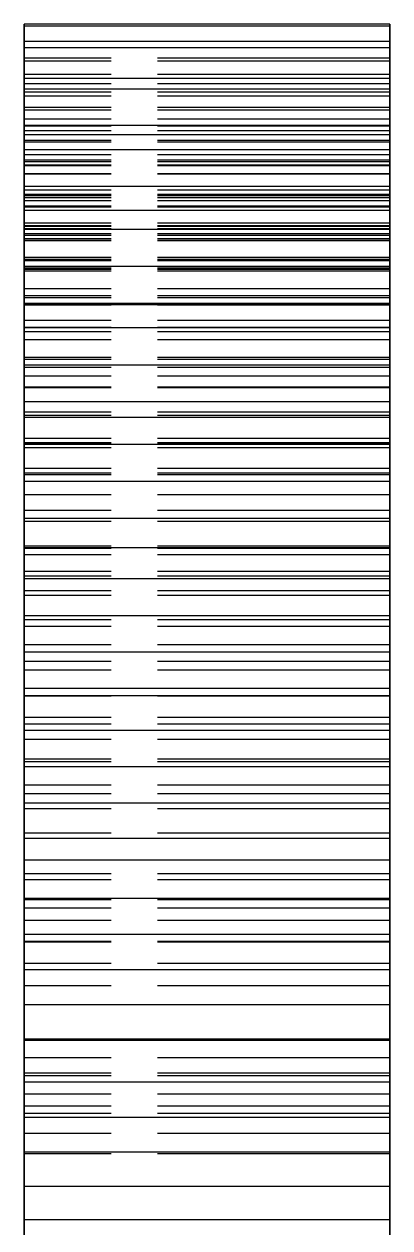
# Model space of a CAD drawing. Header units: millimetres. Extents: x -25 to 154, y -46 to 51.
# Drawn here: x 46 to 48, y 17.42 to 23.99 of the extents above; entities that cross this region are included whole.
import ezdxf

# ---------------------------------------------------------------- set-up
doc = ezdxf.new("R2010")
doc.units = ezdxf.units.MM
doc.linetypes.add('DASHED', pattern=[1.524, 1.27, -0.254])
doc.layers.add('HIDDEN', color=8, linetype='DASHED')
doc.layers.add('VISIBLE', color=7, linetype='CONTINUOUS')

msp = doc.modelspace()

# ---------------------------------------------------------------- linework, layer by layer
at = {"layer": 'HIDDEN'}
for points in [[(45.99936, 23.99183), (45.99936, 23.80629)], [(45.99936, 23.80629), (45.99936, 23.99183)], [(45.99936, 23.99183), (45.99936, 23.98008)], [(47.99936, 23.99183), (45.99936, 23.99183)], [(45.99936, 23.98008), (45.99936, 23.78946)], [(47.99936, 23.98008), (45.99936, 23.98008)], [(47.99936, 23.99183), (47.99936, 23.80629)], [(47.99936, 23.80629), (47.99936, 23.99183)], [(47.99936, 23.99183), (47.99936, 23.98008)], [(47.99936, 23.98008), (47.99936, 23.78946)], [(45.99936, 23.89642), (45.99936, 23.71679)], [(45.99936, 23.78946), (45.99936, 23.89642)], [(45.99936, 23.71679), (45.99936, 23.89642)], [(45.99936, 23.89642), (45.99936, 23.86124)], [(47.99936, 23.89642), (45.99936, 23.89642)], [(47.99936, 23.89642), (47.99936, 23.71679)], [(47.99936, 23.78946), (47.99936, 23.89642)], [(47.99936, 23.71679), (47.99936, 23.89642)], [(47.99936, 23.89642), (47.99936, 23.86124)], [(45.99936, 23.86124), (45.99936, 23.66638)], [(47.99936, 23.86124), (45.99936, 23.86124)], [(45.99936, 23.80629), (45.99936, 23.62039)], [(45.99936, 23.62039), (45.99936, 23.80629)], [(47.99936, 23.80629), (45.99936, 23.80629)], [(47.99936, 23.80629), (45.99936, 23.80629)], [(47.99936, 23.86124), (47.99936, 23.66638)], [(47.99936, 23.80629), (47.99936, 23.62039)], [(47.99936, 23.62039), (47.99936, 23.80629)], [(45.99936, 23.59881), (45.99936, 23.78946)], [(45.99936, 23.78946), (45.99936, 23.59881)], [(47.99936, 23.78946), (45.99936, 23.78946)], [(47.99936, 23.78946), (45.99936, 23.78946)], [(47.99936, 23.59881), (47.99936, 23.78946)], [(47.99936, 23.78946), (47.99936, 23.59881)], [(45.99936, 23.71679), (45.99936, 23.53649)], [(45.99936, 23.53649), (45.99936, 23.71679)], [(47.99936, 23.71679), (45.99936, 23.71679)], [(47.99936, 23.71679), (45.99936, 23.71679)], [(45.99936, 23.69428), (45.99936, 23.52137)], [(45.99936, 23.66638), (45.99936, 23.69428)], [(45.99936, 23.52137), (45.99936, 23.69428)], [(45.99936, 23.69428), (45.99936, 23.63582)], [(47.99936, 23.69428), (45.99936, 23.69428)], [(47.99936, 23.71679), (47.99936, 23.53649)], [(47.99936, 23.53649), (47.99936, 23.71679)], [(47.99936, 23.69428), (47.99936, 23.52137)], [(47.99936, 23.66638), (47.99936, 23.69428)], [(47.99936, 23.52137), (47.99936, 23.69428)], [(47.99936, 23.69428), (47.99936, 23.63582)], [(45.99936, 23.47182), (45.99936, 23.66638)], [(45.99936, 23.66638), (45.99936, 23.47182)], [(47.99936, 23.66638), (45.99936, 23.66638)], [(47.99936, 23.66638), (45.99936, 23.66638)], [(45.99936, 23.63582), (45.99936, 23.4376)], [(47.99936, 23.63582), (45.99936, 23.63582)], [(45.99936, 23.62039), (45.99936, 23.43419)], [(45.99936, 23.43419), (45.99936, 23.62039)], [(47.99936, 23.62039), (45.99936, 23.62039)], [(47.99936, 23.62039), (45.99936, 23.62039)], [(47.99936, 23.47182), (47.99936, 23.66638)], [(47.99936, 23.66638), (47.99936, 23.47182)], [(47.99936, 23.63582), (47.99936, 23.4376)], [(47.99936, 23.62039), (47.99936, 23.43419)], [(47.99936, 23.43419), (47.99936, 23.62039)], [(45.99936, 23.40818), (45.99936, 23.59881)], [(45.99936, 23.59881), (45.99936, 23.40818)], [(47.99936, 23.59881), (45.99936, 23.59881)], [(47.99936, 23.59881), (45.99936, 23.59881)], [(47.99936, 23.40818), (47.99936, 23.59881)], [(47.99936, 23.59881), (47.99936, 23.40818)], [(45.99936, 23.53649), (45.99936, 23.35553)], [(45.99936, 23.35553), (45.99936, 23.53649)], [(47.99936, 23.53649), (45.99936, 23.53649)], [(47.99936, 23.53649), (45.99936, 23.53649)], [(45.99936, 23.52137), (45.99936, 23.34746)], [(45.99936, 23.34746), (45.99936, 23.52137)], [(47.99936, 23.52137), (45.99936, 23.52137)], [(47.99936, 23.52137), (45.99936, 23.52137)], [(45.99936, 23.27762), (45.99936, 23.47182)], [(45.99936, 23.47182), (45.99936, 23.27762)], [(47.99936, 23.47182), (45.99936, 23.47182)], [(47.99936, 23.47182), (45.99936, 23.47182)], [(47.99936, 23.53649), (47.99936, 23.35553)], [(47.99936, 23.35553), (47.99936, 23.53649)], [(47.99936, 23.52137), (47.99936, 23.34746)], [(47.99936, 23.34746), (47.99936, 23.52137)], [(47.99936, 23.27762), (47.99936, 23.47182)], [(47.99936, 23.47182), (47.99936, 23.27762)], [(45.99936, 23.4376), (45.99936, 23.24001)], [(47.99936, 23.4376), (45.99936, 23.4376)], [(45.99936, 23.43419), (45.99936, 23.2477)], [(45.99936, 23.2477), (45.99936, 23.43419)], [(47.99936, 23.43419), (45.99936, 23.43419)], [(47.99936, 23.43419), (45.99936, 23.43419)], [(45.99936, 23.21763), (45.99936, 23.40818)], [(45.99936, 23.40818), (45.99936, 23.21763)], [(47.99936, 23.40818), (45.99936, 23.40818)], [(47.99936, 23.40818), (45.99936, 23.40818)], [(47.99936, 23.4376), (47.99936, 23.24001)], [(47.99936, 23.43419), (47.99936, 23.2477)], [(47.99936, 23.2477), (47.99936, 23.43419)], [(47.99936, 23.21763), (47.99936, 23.40818)], [(47.99936, 23.40818), (47.99936, 23.21763)], [(45.99936, 23.38632), (45.99936, 23.22089)], [(45.99936, 23.24001), (45.99936, 23.38632)], [(45.99936, 23.22089), (45.99936, 23.38632)], [(45.99936, 23.38632), (45.99936, 23.30484)], [(47.99936, 23.38632), (45.99936, 23.38632)], [(45.99936, 23.35553), (45.99936, 23.17395)], [(45.99936, 23.17395), (45.99936, 23.35553)], [(47.99936, 23.35553), (45.99936, 23.35553)], [(47.99936, 23.35553), (45.99936, 23.35553)], [(45.99936, 23.34746), (45.99936, 23.17256)], [(45.99936, 23.17256), (45.99936, 23.34746)], [(47.99936, 23.34746), (45.99936, 23.34746)], [(47.99936, 23.34746), (45.99936, 23.34746)], [(47.99936, 23.38632), (47.99936, 23.22089)], [(47.99936, 23.24001), (47.99936, 23.38632)], [(47.99936, 23.22089), (47.99936, 23.38632)], [(47.99936, 23.38632), (47.99936, 23.30484)], [(47.99936, 23.35553), (47.99936, 23.17395)], [(47.99936, 23.17395), (47.99936, 23.35553)], [(47.99936, 23.34746), (47.99936, 23.17256)], [(47.99936, 23.17256), (47.99936, 23.34746)], [(45.99936, 23.30484), (45.99936, 23.10415)], [(47.99936, 23.30484), (45.99936, 23.30484)], [(45.99936, 23.08385), (45.99936, 23.27762)], [(45.99936, 23.27762), (45.99936, 23.08385)], [(47.99936, 23.27762), (45.99936, 23.27762)], [(47.99936, 23.27762), (45.99936, 23.27762)], [(47.99936, 23.30484), (47.99936, 23.10415)], [(47.99936, 23.08385), (47.99936, 23.27762)], [(47.99936, 23.27762), (47.99936, 23.08385)], [(45.99936, 23.2477), (45.99936, 23.06097)], [(45.99936, 23.06097), (45.99936, 23.2477)], [(47.99936, 23.2477), (45.99936, 23.2477)], [(47.99936, 23.2477), (45.99936, 23.2477)], [(45.99936, 23.04311), (45.99936, 23.24001)], [(45.99936, 23.24001), (45.99936, 23.04311)], [(47.99936, 23.24001), (45.99936, 23.24001)], [(47.99936, 23.24001), (45.99936, 23.24001)], [(45.99936, 23.22089), (45.99936, 23.05415)], [(45.99936, 23.05415), (45.99936, 23.22089)], [(47.99936, 23.22089), (45.99936, 23.22089)], [(47.99936, 23.22089), (45.99936, 23.22089)], [(45.99936, 23.0272), (45.99936, 23.21763)], [(45.99936, 23.21763), (45.99936, 23.0272)], [(47.99936, 23.21763), (45.99936, 23.21763)], [(47.99936, 23.21763), (45.99936, 23.21763)], [(47.99936, 23.2477), (47.99936, 23.06097)], [(47.99936, 23.06097), (47.99936, 23.2477)], [(47.99936, 23.04311), (47.99936, 23.24001)], [(47.99936, 23.24001), (47.99936, 23.04311)], [(47.99936, 23.22089), (47.99936, 23.05415)], [(47.99936, 23.05415), (47.99936, 23.22089)], [(47.99936, 23.0272), (47.99936, 23.21763)], [(47.99936, 23.21763), (47.99936, 23.0272)], [(45.99936, 23.17395), (45.99936, 22.99175)], [(45.99936, 22.99175), (45.99936, 23.17395)], [(47.99936, 23.17395), (45.99936, 23.17395)], [(47.99936, 23.17395), (45.99936, 23.17395)], [(45.99936, 23.17256), (45.99936, 22.99669)], [(45.99936, 22.99669), (45.99936, 23.17256)], [(47.99936, 23.17256), (45.99936, 23.17256)], [(47.99936, 23.17256), (45.99936, 23.17256)], [(47.99936, 23.17395), (47.99936, 22.99175)], [(47.99936, 22.99175), (47.99936, 23.17395)], [(47.99936, 23.17256), (47.99936, 22.99669)], [(47.99936, 22.99669), (47.99936, 23.17256)], [(45.99936, 23.10415), (45.99936, 22.9044)], [(47.99936, 23.10415), (45.99936, 23.10415)], [(45.99936, 22.89059), (45.99936, 23.08385)], [(45.99936, 23.08385), (45.99936, 22.89059)], [(47.99936, 23.08385), (45.99936, 23.08385)], [(47.99936, 23.08385), (45.99936, 23.08385)], [(47.99936, 23.10415), (47.99936, 22.9044)], [(47.99936, 22.89059), (47.99936, 23.08385)], [(47.99936, 23.08385), (47.99936, 22.89059)], [(45.99936, 23.06097), (45.99936, 22.87404)], [(45.99936, 22.87404), (45.99936, 23.06097)], [(47.99936, 23.06097), (45.99936, 23.06097)], [(47.99936, 23.06097), (45.99936, 23.06097)], [(45.99936, 23.05415), (45.99936, 22.8861)], [(45.99936, 22.8861), (45.99936, 23.05415)], [(47.99936, 23.05415), (45.99936, 23.05415)], [(47.99936, 23.05415), (45.99936, 23.05415)], [(45.99936, 22.84699), (45.99936, 23.04311)], [(45.99936, 23.04311), (45.99936, 22.84699)], [(47.99936, 23.04311), (45.99936, 23.04311)], [(47.99936, 23.04311), (45.99936, 23.04311)], [(45.99936, 22.83698), (45.99936, 23.0272)], [(45.99936, 23.0272), (45.99936, 22.83698)], [(47.99936, 23.0272), (45.99936, 23.0272)], [(47.99936, 23.0272), (45.99936, 23.0272)], [(47.99936, 23.06097), (47.99936, 22.87404)], [(47.99936, 22.87404), (47.99936, 23.06097)], [(47.99936, 23.05415), (47.99936, 22.8861)], [(47.99936, 22.8861), (47.99936, 23.05415)], [(47.99936, 22.84699), (47.99936, 23.04311)], [(47.99936, 23.04311), (47.99936, 22.84699)], [(47.99936, 22.83698), (47.99936, 23.0272)], [(47.99936, 23.0272), (47.99936, 22.83698)], [(45.99936, 22.99669), (45.99936, 22.81983)], [(45.99936, 22.81983), (45.99936, 22.99669)], [(47.99936, 22.99669), (45.99936, 22.99669)], [(47.99936, 22.99669), (45.99936, 22.99669)], [(45.99936, 22.99175), (45.99936, 22.80894)], [(45.99936, 22.80894), (45.99936, 22.99175)], [(47.99936, 22.99175), (45.99936, 22.99175)], [(47.99936, 22.99175), (45.99936, 22.99175)], [(45.99936, 22.97391), (45.99936, 22.81671)], [(45.99936, 22.9044), (45.99936, 22.97391)], [(45.99936, 22.81671), (45.99936, 22.97391)], [(45.99936, 22.97391), (45.99936, 22.86978)], [(47.99936, 22.97391), (45.99936, 22.97391)], [(47.99936, 22.99669), (47.99936, 22.81983)], [(47.99936, 22.81983), (47.99936, 22.99669)], [(47.99936, 22.99175), (47.99936, 22.80894)], [(47.99936, 22.80894), (47.99936, 22.99175)], [(47.99936, 22.97391), (47.99936, 22.81671)], [(47.99936, 22.9044), (47.99936, 22.97391)], [(47.99936, 22.81671), (47.99936, 22.97391)], [(47.99936, 22.97391), (47.99936, 22.86978)], [(45.99936, 22.70567), (45.99936, 22.9044)], [(45.99936, 22.9044), (45.99936, 22.70567)], [(47.99936, 22.9044), (45.99936, 22.9044)], [(47.99936, 22.9044), (45.99936, 22.9044)], [(45.99936, 22.69792), (45.99936, 22.89059)], [(45.99936, 22.89059), (45.99936, 22.69792)], [(47.99936, 22.89059), (45.99936, 22.89059)], [(47.99936, 22.89059), (45.99936, 22.89059)], [(45.99936, 22.8861), (45.99936, 22.71673)], [(45.99936, 22.71673), (45.99936, 22.8861)], [(47.99936, 22.8861), (45.99936, 22.8861)], [(47.99936, 22.8861), (45.99936, 22.8861)], [(47.99936, 22.70567), (47.99936, 22.9044)], [(47.99936, 22.9044), (47.99936, 22.70567)], [(47.99936, 22.69792), (47.99936, 22.89059)], [(47.99936, 22.89059), (47.99936, 22.69792)], [(47.99936, 22.8861), (47.99936, 22.71673)], [(47.99936, 22.71673), (47.99936, 22.8861)], [(47.99936, 22.87404), (45.99936, 22.87404)], [(47.99936, 22.87404), (45.99936, 22.87404)], [(45.99936, 22.86978), (45.99936, 22.66751)], [(47.99936, 22.86978), (45.99936, 22.86978)], [(45.99936, 22.65174), (45.99936, 22.84699)], [(45.99936, 22.84699), (45.99936, 22.65174)], [(47.99936, 22.84699), (45.99936, 22.84699)], [(47.99936, 22.84699), (45.99936, 22.84699)], [(45.99936, 22.80894), (45.99936, 22.83698)], [(45.99936, 22.83698), (45.99936, 22.80894)], [(47.99936, 22.83698), (45.99936, 22.83698)], [(47.99936, 22.83698), (45.99936, 22.83698)], [(45.99936, 22.81983), (45.99936, 22.64197)], [(45.99936, 22.64197), (45.99936, 22.81983)], [(47.99936, 22.81983), (45.99936, 22.81983)], [(47.99936, 22.81983), (45.99936, 22.81983)], [(45.99936, 22.81671), (45.99936, 22.65789)], [(45.99936, 22.65789), (45.99936, 22.81671)], [(47.99936, 22.81671), (45.99936, 22.81671)], [(47.99936, 22.81671), (45.99936, 22.81671)], [(47.99936, 22.86978), (47.99936, 22.66751)], [(47.99936, 22.65174), (47.99936, 22.84699)], [(47.99936, 22.84699), (47.99936, 22.65174)], [(47.99936, 22.80894), (47.99936, 22.83698)], [(47.99936, 22.83698), (47.99936, 22.80894)], [(47.99936, 22.81983), (47.99936, 22.64197)], [(47.99936, 22.64197), (47.99936, 22.81983)], [(47.99936, 22.81671), (47.99936, 22.65789)], [(47.99936, 22.65789), (47.99936, 22.81671)], [(47.99936, 22.80894), (45.99936, 22.80894)], [(47.99936, 22.80894), (45.99936, 22.80894)], [(45.99936, 22.71673), (45.99936, 22.546)], [(45.99936, 22.546), (45.99936, 22.71673)], [(47.99936, 22.71673), (45.99936, 22.71673)], [(47.99936, 22.71673), (45.99936, 22.71673)], [(45.99936, 22.50808), (45.99936, 22.70567)], [(45.99936, 22.70567), (45.99936, 22.50808)], [(47.99936, 22.70567), (45.99936, 22.70567)], [(47.99936, 22.70567), (45.99936, 22.70567)], [(45.99936, 22.64197), (45.99936, 22.69792)], [(45.99936, 22.69792), (45.99936, 22.64197)], [(47.99936, 22.69792), (45.99936, 22.69792)], [(47.99936, 22.69792), (45.99936, 22.69792)], [(47.99936, 22.71673), (47.99936, 22.546)], [(47.99936, 22.546), (47.99936, 22.71673)], [(47.99936, 22.50808), (47.99936, 22.70567)], [(47.99936, 22.70567), (47.99936, 22.50808)], [(47.99936, 22.64197), (47.99936, 22.69792)], [(47.99936, 22.69792), (47.99936, 22.64197)], [(45.99936, 22.66751), (45.99936, 22.46649)], [(47.99936, 22.66751), (45.99936, 22.66751)], [(45.99936, 22.65789), (45.99936, 22.49743)], [(45.99936, 22.49743), (45.99936, 22.65789)], [(47.99936, 22.65789), (45.99936, 22.65789)], [(47.99936, 22.65789), (45.99936, 22.65789)], [(45.99936, 22.45749), (45.99936, 22.65174)], [(45.99936, 22.65174), (45.99936, 22.45749)], [(47.99936, 22.65174), (45.99936, 22.65174)], [(47.99936, 22.65174), (45.99936, 22.65174)], [(47.99936, 22.64197), (45.99936, 22.64197)], [(47.99936, 22.64197), (45.99936, 22.64197)], [(47.99936, 22.66751), (47.99936, 22.46649)], [(47.99936, 22.65789), (47.99936, 22.49743)], [(47.99936, 22.49743), (47.99936, 22.65789)], [(47.99936, 22.45749), (47.99936, 22.65174)], [(47.99936, 22.65174), (47.99936, 22.45749)], [(45.99936, 22.546), (45.99936, 22.37387)], [(45.99936, 22.37387), (45.99936, 22.546)], [(47.99936, 22.546), (45.99936, 22.546)], [(47.99936, 22.546), (45.99936, 22.546)], [(45.99936, 22.31172), (45.99936, 22.50808)], [(45.99936, 22.50808), (45.99936, 22.31172)], [(47.99936, 22.50808), (45.99936, 22.50808)], [(47.99936, 22.50808), (45.99936, 22.50808)], [(45.99936, 22.49743), (45.99936, 22.3353)], [(45.99936, 22.3353), (45.99936, 22.49743)], [(47.99936, 22.49743), (45.99936, 22.49743)], [(47.99936, 22.49743), (45.99936, 22.49743)], [(47.99936, 22.546), (47.99936, 22.37387)], [(47.99936, 22.37387), (47.99936, 22.546)], [(47.99936, 22.31172), (47.99936, 22.50808)], [(47.99936, 22.50808), (47.99936, 22.31172)], [(47.99936, 22.49743), (47.99936, 22.3353)], [(47.99936, 22.3353), (47.99936, 22.49743)], [(45.99936, 22.46649), (45.99936, 22.26683)], [(47.99936, 22.46649), (45.99936, 22.46649)], [(45.99936, 22.45889), (45.99936, 22.31062)], [(45.99936, 22.26683), (45.99936, 22.45889)], [(45.99936, 22.31062), (45.99936, 22.45889)], [(45.99936, 22.45889), (45.99936, 22.33257)], [(47.99936, 22.45889), (45.99936, 22.45889)], [(45.99936, 22.37387), (45.99936, 22.45749)], [(45.99936, 22.45749), (45.99936, 22.37387)], [(47.99936, 22.45749), (45.99936, 22.45749)], [(47.99936, 22.45749), (45.99936, 22.45749)], [(47.99936, 22.46649), (47.99936, 22.26683)], [(47.99936, 22.45889), (47.99936, 22.31062)], [(47.99936, 22.26683), (47.99936, 22.45889)], [(47.99936, 22.31062), (47.99936, 22.45889)], [(47.99936, 22.45889), (47.99936, 22.33257)], [(47.99936, 22.37387), (47.99936, 22.45749)], [(47.99936, 22.45749), (47.99936, 22.37387)], [(47.99936, 22.37387), (45.99936, 22.37387)], [(47.99936, 22.37387), (45.99936, 22.37387)], [(45.99936, 22.3353), (45.99936, 22.17147)], [(45.99936, 22.17147), (45.99936, 22.3353)], [(47.99936, 22.3353), (45.99936, 22.3353)], [(47.99936, 22.3353), (45.99936, 22.3353)], [(45.99936, 22.33257), (45.99936, 22.12962)], [(47.99936, 22.33257), (45.99936, 22.33257)], [(45.99936, 22.11675), (45.99936, 22.31172)], [(45.99936, 22.31172), (45.99936, 22.11675)], [(47.99936, 22.31172), (45.99936, 22.31172)], [(47.99936, 22.31172), (45.99936, 22.31172)], [(45.99936, 22.31062), (45.99936, 22.16042)], [(45.99936, 22.16042), (45.99936, 22.31062)], [(47.99936, 22.31062), (45.99936, 22.31062)], [(47.99936, 22.31062), (45.99936, 22.31062)], [(47.99936, 22.3353), (47.99936, 22.17147)], [(47.99936, 22.17147), (47.99936, 22.3353)], [(47.99936, 22.33257), (47.99936, 22.12962)], [(47.99936, 22.11675), (47.99936, 22.31172)], [(47.99936, 22.31172), (47.99936, 22.11675)], [(47.99936, 22.31062), (47.99936, 22.16042)], [(47.99936, 22.16042), (47.99936, 22.31062)], [(45.99936, 22.06864), (45.99936, 22.26683)], [(45.99936, 22.26683), (45.99936, 22.06864)], [(47.99936, 22.26683), (45.99936, 22.26683)], [(47.99936, 22.26683), (45.99936, 22.26683)], [(47.99936, 22.06864), (47.99936, 22.26683)], [(47.99936, 22.26683), (47.99936, 22.06864)], [(45.99936, 22.17147), (45.99936, 22.00585)], [(45.99936, 22.00585), (45.99936, 22.17147)], [(47.99936, 22.17147), (45.99936, 22.17147)], [(47.99936, 22.17147), (45.99936, 22.17147)], [(45.99936, 22.16042), (45.99936, 22.00827)], [(45.99936, 22.00827), (45.99936, 22.16042)], [(47.99936, 22.16042), (45.99936, 22.16042)], [(47.99936, 22.16042), (45.99936, 22.16042)], [(47.99936, 22.17147), (47.99936, 22.00585)], [(47.99936, 22.00585), (47.99936, 22.17147)], [(47.99936, 22.16042), (47.99936, 22.00827)], [(47.99936, 22.00827), (47.99936, 22.16042)], [(45.99936, 22.12962), (45.99936, 21.92824)], [(47.99936, 22.12962), (45.99936, 22.12962)], [(45.99936, 22.00585), (45.99936, 22.11675)], [(45.99936, 22.11675), (45.99936, 22.00585)], [(47.99936, 22.11675), (45.99936, 22.11675)], [(47.99936, 22.11675), (45.99936, 22.11675)], [(47.99936, 22.12962), (47.99936, 21.92824)], [(47.99936, 22.00585), (47.99936, 22.11675)], [(47.99936, 22.11675), (47.99936, 22.00585)], [(45.99936, 21.87206), (45.99936, 22.06864)], [(45.99936, 22.06864), (45.99936, 21.87206)], [(47.99936, 22.06864), (45.99936, 22.06864)], [(47.99936, 22.06864), (45.99936, 22.06864)], [(47.99936, 21.87206), (47.99936, 22.06864)], [(47.99936, 22.06864), (47.99936, 21.87206)], [(45.99936, 22.00827), (45.99936, 21.85413)], [(45.99936, 21.85413), (45.99936, 22.00827)], [(47.99936, 22.00827), (45.99936, 22.00827)], [(47.99936, 22.00827), (45.99936, 22.00827)], [(47.99936, 22.00585), (45.99936, 22.00585)], [(47.99936, 22.00585), (45.99936, 22.00585)], [(47.99936, 22.00827), (47.99936, 21.85413)], [(47.99936, 21.85413), (47.99936, 22.00827)], [(45.99936, 21.92824), (45.99936, 21.72854)], [(47.99936, 21.92824), (45.99936, 21.92824)], [(47.99936, 21.92824), (47.99936, 21.72854)], [(45.99936, 21.67724), (45.99936, 21.87206)], [(45.99936, 21.87206), (45.99936, 21.67724)], [(47.99936, 21.87206), (45.99936, 21.87206)], [(47.99936, 21.87206), (45.99936, 21.87206)], [(45.99936, 21.85413), (45.99936, 21.69792)], [(45.99936, 21.69792), (45.99936, 21.85413)], [(47.99936, 21.85413), (45.99936, 21.85413)], [(47.99936, 21.85413), (45.99936, 21.85413)], [(45.99936, 21.84357), (45.99936, 21.70489)], [(45.99936, 21.72854), (45.99936, 21.84357)], [(45.99936, 21.70489), (45.99936, 21.84357)], [(45.99936, 21.84357), (45.99936, 21.69563)], [(47.99936, 21.84357), (45.99936, 21.84357)], [(47.99936, 21.67724), (47.99936, 21.87206)], [(47.99936, 21.87206), (47.99936, 21.67724)], [(47.99936, 21.85413), (47.99936, 21.69792)], [(47.99936, 21.69792), (47.99936, 21.85413)], [(47.99936, 21.84357), (47.99936, 21.70489)], [(47.99936, 21.72854), (47.99936, 21.84357)], [(47.99936, 21.70489), (47.99936, 21.84357)], [(47.99936, 21.84357), (47.99936, 21.69563)], [(45.99936, 21.53064), (45.99936, 21.72854)], [(45.99936, 21.72854), (45.99936, 21.53064)], [(47.99936, 21.72854), (45.99936, 21.72854)], [(47.99936, 21.72854), (45.99936, 21.72854)], [(45.99936, 21.70489), (45.99936, 21.56398)], [(45.99936, 21.56398), (45.99936, 21.70489)], [(47.99936, 21.70489), (45.99936, 21.70489)], [(47.99936, 21.70489), (45.99936, 21.70489)], [(45.99936, 21.69792), (45.99936, 21.53955)], [(45.99936, 21.53955), (45.99936, 21.69792)], [(47.99936, 21.69792), (45.99936, 21.69792)], [(47.99936, 21.69792), (45.99936, 21.69792)], [(47.99936, 21.53064), (47.99936, 21.72854)], [(47.99936, 21.72854), (47.99936, 21.53064)], [(47.99936, 21.70489), (47.99936, 21.56398)], [(47.99936, 21.56398), (47.99936, 21.70489)], [(47.99936, 21.69792), (47.99936, 21.53955)], [(47.99936, 21.53955), (47.99936, 21.69792)], [(45.99936, 21.69563), (45.99936, 21.4929)], [(47.99936, 21.69563), (45.99936, 21.69563)], [(45.99936, 21.53955), (45.99936, 21.67724)], [(45.99936, 21.67724), (45.99936, 21.53955)], [(47.99936, 21.67724), (45.99936, 21.67724)], [(47.99936, 21.67724), (45.99936, 21.67724)], [(47.99936, 21.69563), (47.99936, 21.4929)], [(47.99936, 21.53955), (47.99936, 21.67724)], [(47.99936, 21.67724), (47.99936, 21.53955)], [(45.99936, 21.56398), (45.99936, 21.42082)], [(45.99936, 21.42082), (45.99936, 21.56398)], [(47.99936, 21.56398), (45.99936, 21.56398)], [(47.99936, 21.56398), (45.99936, 21.56398)], [(47.99936, 21.53955), (45.99936, 21.53955)], [(47.99936, 21.53955), (45.99936, 21.53955)], [(45.99936, 21.33471), (45.99936, 21.53064)], [(45.99936, 21.53064), (45.99936, 21.33471)], [(47.99936, 21.53064), (45.99936, 21.53064)], [(47.99936, 21.53064), (45.99936, 21.53064)], [(47.99936, 21.56398), (47.99936, 21.42082)], [(47.99936, 21.42082), (47.99936, 21.56398)], [(47.99936, 21.33471), (47.99936, 21.53064)], [(47.99936, 21.53064), (47.99936, 21.33471)], [(45.99936, 21.4929), (45.99936, 21.29206)], [(47.99936, 21.4929), (45.99936, 21.4929)], [(47.99936, 21.4929), (47.99936, 21.29206)], [(45.99936, 21.42082), (45.99936, 21.27534)], [(45.99936, 21.27534), (45.99936, 21.42082)], [(47.99936, 21.42082), (45.99936, 21.42082)], [(47.99936, 21.42082), (45.99936, 21.42082)], [(47.99936, 21.42082), (47.99936, 21.27534)], [(47.99936, 21.27534), (47.99936, 21.42082)], [(45.99936, 21.14092), (45.99936, 21.33471)], [(45.99936, 21.33471), (45.99936, 21.14092)], [(47.99936, 21.33471), (45.99936, 21.33471)], [(47.99936, 21.33471), (45.99936, 21.33471)], [(47.99936, 21.14092), (47.99936, 21.33471)], [(47.99936, 21.33471), (47.99936, 21.14092)], [(45.99936, 21.29206), (45.99936, 21.0932)], [(47.99936, 21.29206), (45.99936, 21.29206)], [(45.99936, 21.27534), (45.99936, 21.12746)], [(45.99936, 21.12746), (45.99936, 21.27534)], [(47.99936, 21.27534), (45.99936, 21.27534)], [(47.99936, 21.27534), (45.99936, 21.27534)], [(47.99936, 21.29206), (47.99936, 21.0932)], [(47.99936, 21.27534), (47.99936, 21.12746)], [(47.99936, 21.12746), (47.99936, 21.27534)], [(45.99936, 20.97704), (45.99936, 21.14092)], [(45.99936, 21.14092), (45.99936, 20.97704)], [(47.99936, 21.14092), (45.99936, 21.14092)], [(47.99936, 21.14092), (45.99936, 21.14092)], [(45.99936, 21.13069), (45.99936, 21.00221)], [(45.99936, 21.0932), (45.99936, 21.13069)], [(45.99936, 21.00221), (45.99936, 21.13069)], [(45.99936, 21.13069), (45.99936, 20.96178)], [(47.99936, 21.13069), (45.99936, 21.13069)], [(45.99936, 21.12746), (45.99936, 20.97704)], [(45.99936, 20.97704), (45.99936, 21.12746)], [(47.99936, 21.12746), (45.99936, 21.12746)], [(47.99936, 21.12746), (45.99936, 21.12746)], [(47.99936, 20.97704), (47.99936, 21.14092)], [(47.99936, 21.14092), (47.99936, 20.97704)], [(47.99936, 21.13069), (47.99936, 21.00221)], [(47.99936, 21.0932), (47.99936, 21.13069)], [(47.99936, 21.00221), (47.99936, 21.13069)], [(47.99936, 21.13069), (47.99936, 20.96178)], [(47.99936, 21.12746), (47.99936, 20.97704)], [(47.99936, 20.97704), (47.99936, 21.12746)], [(45.99936, 20.89648), (45.99936, 21.0932)], [(45.99936, 21.0932), (45.99936, 20.89648)], [(47.99936, 21.0932), (45.99936, 21.0932)], [(47.99936, 21.0932), (45.99936, 21.0932)], [(47.99936, 20.89648), (47.99936, 21.0932)], [(47.99936, 21.0932), (47.99936, 20.89648)], [(45.99936, 21.00221), (45.99936, 20.87124)], [(45.99936, 20.87124), (45.99936, 21.00221)], [(47.99936, 21.00221), (45.99936, 21.00221)], [(47.99936, 21.00221), (45.99936, 21.00221)], [(47.99936, 20.97704), (45.99936, 20.97704)], [(47.99936, 20.97704), (45.99936, 20.97704)], [(47.99936, 21.00221), (47.99936, 20.87124)], [(47.99936, 20.87124), (47.99936, 21.00221)], [(45.99936, 20.96178), (45.99936, 20.76019)], [(47.99936, 20.96178), (45.99936, 20.96178)], [(47.99936, 20.96178), (47.99936, 20.76019)], [(45.99936, 20.70207), (45.99936, 20.89648)], [(45.99936, 20.89648), (45.99936, 20.70207)], [(47.99936, 20.89648), (45.99936, 20.89648)], [(47.99936, 20.89648), (45.99936, 20.89648)], [(45.99936, 20.87124), (45.99936, 20.7377)], [(45.99936, 20.7377), (45.99936, 20.87124)], [(47.99936, 20.87124), (45.99936, 20.87124)], [(47.99936, 20.87124), (45.99936, 20.87124)], [(47.99936, 20.70207), (47.99936, 20.89648)], [(47.99936, 20.89648), (47.99936, 20.70207)], [(47.99936, 20.87124), (47.99936, 20.7377)], [(47.99936, 20.7377), (47.99936, 20.87124)], [(45.99936, 20.76019), (45.99936, 20.56078)], [(47.99936, 20.76019), (45.99936, 20.76019)], [(45.99936, 20.7377), (45.99936, 20.60154)], [(45.99936, 20.60154), (45.99936, 20.7377)], [(47.99936, 20.7377), (45.99936, 20.7377)], [(47.99936, 20.7377), (45.99936, 20.7377)], [(47.99936, 20.76019), (47.99936, 20.56078)], [(47.99936, 20.7377), (47.99936, 20.60154)], [(47.99936, 20.60154), (47.99936, 20.7377)], [(45.99936, 20.51017), (45.99936, 20.70207)], [(45.99936, 20.70207), (45.99936, 20.51017)], [(47.99936, 20.70207), (45.99936, 20.70207)], [(47.99936, 20.70207), (45.99936, 20.70207)], [(47.99936, 20.51017), (47.99936, 20.70207)], [(47.99936, 20.70207), (47.99936, 20.51017)], [(45.99936, 20.60154), (45.99936, 20.46264)], [(45.99936, 20.46264), (45.99936, 20.60154)], [(47.99936, 20.60154), (45.99936, 20.60154)], [(47.99936, 20.60154), (45.99936, 20.60154)], [(47.99936, 20.60154), (47.99936, 20.46264)], [(47.99936, 20.46264), (47.99936, 20.60154)], [(45.99936, 20.56078), (45.99936, 20.36366)], [(47.99936, 20.56078), (45.99936, 20.56078)], [(47.99936, 20.56078), (47.99936, 20.36366)], [(45.99936, 20.32085), (45.99936, 20.51017)], [(45.99936, 20.51017), (45.99936, 20.32085)], [(47.99936, 20.51017), (45.99936, 20.51017)], [(47.99936, 20.51017), (45.99936, 20.51017)], [(45.99936, 20.46264), (45.99936, 20.32085)], [(45.99936, 20.32085), (45.99936, 20.46264)], [(47.99936, 20.46264), (45.99936, 20.46264)], [(47.99936, 20.46264), (45.99936, 20.46264)], [(47.99936, 20.32085), (47.99936, 20.51017)], [(47.99936, 20.51017), (47.99936, 20.32085)], [(47.99936, 20.46264), (47.99936, 20.32085)], [(47.99936, 20.32085), (47.99936, 20.46264)], [(45.99936, 20.36366), (45.99936, 20.16899)], [(47.99936, 20.36366), (45.99936, 20.36366)], [(45.99936, 20.32343), (45.99936, 20.20574)], [(45.99936, 20.16899), (45.99936, 20.32343)], [(45.99936, 20.20574), (45.99936, 20.32343)], [(45.99936, 20.32343), (45.99936, 20.13431)], [(47.99936, 20.32343), (45.99936, 20.32343)], [(47.99936, 20.32085), (45.99936, 20.32085)], [(47.99936, 20.32085), (45.99936, 20.32085)], [(47.99936, 20.36366), (47.99936, 20.16899)], [(47.99936, 20.32343), (47.99936, 20.20574)], [(47.99936, 20.16899), (47.99936, 20.32343)], [(47.99936, 20.20574), (47.99936, 20.32343)], [(47.99936, 20.32343), (47.99936, 20.13431)], [(45.99936, 20.20574), (45.99936, 20.08527)], [(45.99936, 20.08527), (45.99936, 20.20574)], [(47.99936, 20.20574), (45.99936, 20.20574)], [(47.99936, 20.20574), (45.99936, 20.20574)], [(47.99936, 20.20574), (47.99936, 20.08527)], [(47.99936, 20.08527), (47.99936, 20.20574)], [(45.99936, 19.97697), (45.99936, 20.16899)], [(45.99936, 20.16899), (45.99936, 19.97697)], [(47.99936, 20.16899), (45.99936, 20.16899)], [(47.99936, 20.16899), (45.99936, 20.16899)], [(45.99936, 20.13431), (45.99936, 19.93476)], [(47.99936, 20.13431), (45.99936, 20.13431)], [(47.99936, 19.97697), (47.99936, 20.16899)], [(47.99936, 20.16899), (47.99936, 19.97697)], [(47.99936, 20.13431), (47.99936, 19.93476)], [(45.99936, 20.08527), (45.99936, 19.96196)], [(45.99936, 19.96196), (45.99936, 20.08527)], [(47.99936, 20.08527), (45.99936, 20.08527)], [(47.99936, 20.08527), (45.99936, 20.08527)], [(47.99936, 20.08527), (47.99936, 19.96196)], [(47.99936, 19.96196), (47.99936, 20.08527)], [(45.99936, 19.78782), (45.99936, 19.97697)], [(45.99936, 19.97697), (45.99936, 19.78782)], [(47.99936, 19.97697), (45.99936, 19.97697)], [(47.99936, 19.97697), (45.99936, 19.97697)], [(45.99936, 19.96196), (45.99936, 19.83572)], [(45.99936, 19.83572), (45.99936, 19.96196)], [(47.99936, 19.96196), (45.99936, 19.96196)], [(47.99936, 19.96196), (45.99936, 19.96196)], [(45.99936, 19.93476), (45.99936, 19.73767)], [(47.99936, 19.93476), (45.99936, 19.93476)], [(47.99936, 19.78782), (47.99936, 19.97697)], [(47.99936, 19.97697), (47.99936, 19.78782)], [(47.99936, 19.96196), (47.99936, 19.83572)], [(47.99936, 19.83572), (47.99936, 19.96196)], [(47.99936, 19.93476), (47.99936, 19.73767)], [(45.99936, 19.83572), (45.99936, 19.70643)], [(45.99936, 19.70643), (45.99936, 19.83572)], [(47.99936, 19.83572), (45.99936, 19.83572)], [(47.99936, 19.83572), (45.99936, 19.83572)], [(47.99936, 19.83572), (47.99936, 19.70643)], [(47.99936, 19.70643), (47.99936, 19.83572)], [(45.99936, 19.5739), (45.99936, 19.78782)], [(45.99936, 19.78782), (45.99936, 19.5739)], [(47.99936, 19.78782), (45.99936, 19.78782)], [(47.99936, 19.78782), (45.99936, 19.78782)], [(45.99936, 19.73767), (45.99936, 19.54316)], [(47.99936, 19.73767), (45.99936, 19.73767)], [(47.99936, 19.5739), (47.99936, 19.78782)], [(47.99936, 19.78782), (47.99936, 19.5739)], [(47.99936, 19.73767), (47.99936, 19.54316)], [(45.99936, 19.70643), (45.99936, 19.5739)], [(45.99936, 19.5739), (45.99936, 19.70643)], [(47.99936, 19.70643), (45.99936, 19.70643)], [(47.99936, 19.70643), (45.99936, 19.70643)], [(47.99936, 19.70643), (47.99936, 19.5739)], [(47.99936, 19.5739), (47.99936, 19.70643)], [(47.99936, 19.5739), (45.99936, 19.5739)], [(47.99936, 19.5739), (45.99936, 19.5739)], [(45.99936, 19.54316), (45.99936, 19.35142)], [(47.99936, 19.54316), (45.99936, 19.54316)], [(47.99936, 19.54316), (47.99936, 19.35142)], [(45.99936, 19.42541), (45.99936, 19.31902)], [(45.99936, 19.35142), (45.99936, 19.42541)], [(45.99936, 19.31902), (45.99936, 19.42541)], [(45.99936, 19.42541), (45.99936, 19.21692)], [(47.99936, 19.42541), (45.99936, 19.42541)], [(47.99936, 19.42541), (47.99936, 19.31902)], [(47.99936, 19.35142), (47.99936, 19.42541)], [(47.99936, 19.31902), (47.99936, 19.42541)], [(47.99936, 19.42541), (47.99936, 19.21692)], [(45.99936, 19.16265), (45.99936, 19.35142)], [(45.99936, 19.35142), (45.99936, 19.16265)], [(47.99936, 19.35142), (45.99936, 19.35142)], [(47.99936, 19.35142), (45.99936, 19.35142)], [(47.99936, 19.16265), (47.99936, 19.35142)], [(47.99936, 19.35142), (47.99936, 19.16265)], [(45.99936, 19.31902), (45.99936, 19.2096)], [(45.99936, 19.2096), (45.99936, 19.31902)], [(47.99936, 19.31902), (45.99936, 19.31902)], [(47.99936, 19.31902), (45.99936, 19.31902)], [(47.99936, 19.31902), (47.99936, 19.2096)], [(47.99936, 19.2096), (47.99936, 19.31902)], [(45.99936, 19.21692), (45.99936, 19.0203)], [(47.99936, 19.21692), (45.99936, 19.21692)], [(45.99936, 19.2096), (45.99936, 19.09707)], [(45.99936, 19.09707), (45.99936, 19.2096)], [(47.99936, 19.2096), (45.99936, 19.2096)], [(47.99936, 19.2096), (45.99936, 19.2096)], [(47.99936, 19.21692), (47.99936, 19.0203)], [(47.99936, 19.2096), (47.99936, 19.09707)], [(47.99936, 19.09707), (47.99936, 19.2096)], [(45.99936, 18.97709), (45.99936, 19.16265)], [(45.99936, 19.16265), (45.99936, 18.97709)], [(47.99936, 19.16265), (45.99936, 19.16265)], [(47.99936, 19.16265), (45.99936, 19.16265)], [(47.99936, 18.97709), (47.99936, 19.16265)], [(47.99936, 19.16265), (47.99936, 18.97709)], [(45.99936, 19.09707), (45.99936, 18.98132)], [(45.99936, 18.98132), (45.99936, 19.09707)], [(47.99936, 19.09707), (45.99936, 19.09707)], [(47.99936, 19.09707), (45.99936, 19.09707)], [(47.99936, 19.09707), (47.99936, 18.98132)], [(47.99936, 18.98132), (47.99936, 19.09707)], [(45.99936, 19.0203), (45.99936, 18.8264)], [(47.99936, 19.0203), (45.99936, 19.0203)], [(47.99936, 19.0203), (47.99936, 18.8264)], [(45.99936, 18.98132), (45.99936, 18.8622)], [(45.99936, 18.8622), (45.99936, 18.98132)], [(47.99936, 18.98132), (45.99936, 18.98132)], [(47.99936, 18.98132), (45.99936, 18.98132)], [(45.99936, 18.73952), (45.99936, 18.97709)], [(45.99936, 18.97709), (45.99936, 18.73952)], [(47.99936, 18.97709), (45.99936, 18.97709)], [(47.99936, 18.97709), (45.99936, 18.97709)], [(47.99936, 18.98132), (47.99936, 18.8622)], [(47.99936, 18.8622), (47.99936, 18.98132)], [(47.99936, 18.73952), (47.99936, 18.97709)], [(47.99936, 18.97709), (47.99936, 18.73952)], [(45.99936, 18.8622), (45.99936, 18.73952)], [(45.99936, 18.73952), (45.99936, 18.8622)], [(47.99936, 18.8622), (45.99936, 18.8622)], [(47.99936, 18.8622), (45.99936, 18.8622)], [(45.99936, 18.8264), (45.99936, 18.63539)], [(47.99936, 18.8264), (45.99936, 18.8264)], [(47.99936, 18.8622), (47.99936, 18.73952)], [(47.99936, 18.73952), (47.99936, 18.8622)], [(47.99936, 18.8264), (47.99936, 18.63539)], [(47.99936, 18.73952), (45.99936, 18.73952)], [(47.99936, 18.73952), (45.99936, 18.73952)], [(45.99936, 18.63539), (45.99936, 18.44743)], [(47.99936, 18.63539), (45.99936, 18.63539)], [(47.99936, 18.63539), (47.99936, 18.44743)], [(45.99936, 18.44743), (45.99936, 18.26274)], [(47.99936, 18.44743), (45.99936, 18.44743)], [(45.99936, 18.44062), (45.99936, 18.34602)], [(45.99936, 18.26274), (45.99936, 18.44062)], [(45.99936, 18.34602), (45.99936, 18.44062)], [(45.99936, 18.44062), (45.99936, 18.2137)], [(47.99936, 18.44062), (45.99936, 18.44062)], [(47.99936, 18.44743), (47.99936, 18.26274)], [(47.99936, 18.44062), (47.99936, 18.34602)], [(47.99936, 18.26274), (47.99936, 18.44062)], [(47.99936, 18.34602), (47.99936, 18.44062)], [(47.99936, 18.44062), (47.99936, 18.2137)], [(45.99936, 18.34602), (45.99936, 18.24814)], [(45.99936, 18.24814), (45.99936, 18.34602)], [(47.99936, 18.34602), (45.99936, 18.34602)], [(47.99936, 18.34602), (45.99936, 18.34602)], [(47.99936, 18.34602), (47.99936, 18.24814)], [(47.99936, 18.24814), (47.99936, 18.34602)], [(45.99936, 18.08161), (45.99936, 18.26274)], [(45.99936, 18.26274), (45.99936, 18.08161)], [(47.99936, 18.26274), (45.99936, 18.26274)], [(47.99936, 18.26274), (45.99936, 18.26274)], [(45.99936, 18.24814), (45.99936, 18.14688)], [(45.99936, 18.14688), (45.99936, 18.24814)], [(47.99936, 18.24814), (45.99936, 18.24814)], [(47.99936, 18.24814), (45.99936, 18.24814)], [(45.99936, 18.2137), (45.99936, 18.02088)], [(47.99936, 18.2137), (45.99936, 18.2137)], [(47.99936, 18.08161), (47.99936, 18.26274)], [(47.99936, 18.26274), (47.99936, 18.08161)], [(47.99936, 18.24814), (47.99936, 18.14688)], [(47.99936, 18.14688), (47.99936, 18.24814)], [(47.99936, 18.2137), (47.99936, 18.02088)], [(45.99936, 18.14688), (45.99936, 18.04214)], [(45.99936, 18.04214), (45.99936, 18.14688)], [(47.99936, 18.14688), (45.99936, 18.14688)], [(47.99936, 18.14688), (45.99936, 18.14688)], [(47.99936, 18.14688), (47.99936, 18.04214)], [(47.99936, 18.04214), (47.99936, 18.14688)], [(45.99936, 17.82145), (45.99936, 18.08161)], [(45.99936, 18.08161), (45.99936, 17.82145)], [(47.99936, 18.08161), (45.99936, 18.08161)], [(47.99936, 18.08161), (45.99936, 18.08161)], [(47.99936, 17.82145), (47.99936, 18.08161)], [(47.99936, 18.08161), (47.99936, 17.82145)], [(45.99936, 18.04214), (45.99936, 17.93373)], [(45.99936, 17.93373), (45.99936, 18.04214)], [(47.99936, 18.04214), (45.99936, 18.04214)], [(47.99936, 18.04214), (45.99936, 18.04214)], [(45.99936, 18.02088), (45.99936, 17.83106)], [(47.99936, 18.02088), (45.99936, 18.02088)], [(47.99936, 18.04214), (47.99936, 17.93373)], [(47.99936, 17.93373), (47.99936, 18.04214)], [(47.99936, 18.02088), (47.99936, 17.83106)], [(45.99936, 17.93373), (45.99936, 17.82145)], [(45.99936, 17.82145), (45.99936, 17.93373)], [(47.99936, 17.93373), (45.99936, 17.93373)], [(47.99936, 17.93373), (45.99936, 17.93373)], [(47.99936, 17.93373), (47.99936, 17.82145)], [(47.99936, 17.82145), (47.99936, 17.93373)], [(45.99936, 17.83106), (45.99936, 17.64438)], [(47.99936, 17.83106), (45.99936, 17.83106)], [(47.99936, 17.82145), (45.99936, 17.82145)], [(47.99936, 17.82145), (45.99936, 17.82145)], [(47.99936, 17.83106), (47.99936, 17.64438)], [(45.99936, 17.64438), (45.99936, 17.46104)], [(47.99936, 17.64438), (45.99936, 17.64438)], [(47.99936, 17.64438), (47.99936, 17.46104)], [(45.99936, 17.46104), (45.99936, 17.28127)], [(47.99936, 17.46104), (45.99936, 17.46104)], [(47.99936, 17.46104), (47.99936, 17.28127)]]:
    msp.add_lwpolyline(points, dxfattribs=at)
at = {"layer": 'VISIBLE'}
for points in [[(45.99936, 23.98008), (45.99936, 23.99183)], [(47.99936, 23.99183), (45.99936, 23.99183)], [(45.99936, 23.89642), (45.99936, 23.98008)], [(47.99936, 23.98008), (45.99936, 23.98008)], [(47.99936, 23.98008), (47.99936, 23.99183)], [(47.99936, 23.89642), (47.99936, 23.98008)], [(45.99936, 23.86124), (45.99936, 23.89642)], [(47.99936, 23.89642), (45.99936, 23.89642)], [(47.99936, 23.86124), (47.99936, 23.89642)], [(45.99936, 23.69428), (45.99936, 23.86124)], [(47.99936, 23.86124), (45.99936, 23.86124)], [(47.99936, 23.69428), (47.99936, 23.86124)], [(45.99936, 23.63582), (45.99936, 23.69428)], [(47.99936, 23.69428), (45.99936, 23.69428)], [(47.99936, 23.63582), (47.99936, 23.69428)], [(45.99936, 23.4376), (45.99936, 23.63582)], [(47.99936, 23.63582), (45.99936, 23.63582)], [(47.99936, 23.4376), (47.99936, 23.63582)], [(45.99936, 23.38632), (45.99936, 23.4376)], [(47.99936, 23.4376), (45.99936, 23.4376)], [(47.99936, 23.38632), (47.99936, 23.4376)], [(45.99936, 23.30484), (45.99936, 23.38632)], [(47.99936, 23.38632), (45.99936, 23.38632)], [(47.99936, 23.30484), (47.99936, 23.38632)], [(45.99936, 23.10415), (45.99936, 23.30484)], [(47.99936, 23.30484), (45.99936, 23.30484)], [(47.99936, 23.10415), (47.99936, 23.30484)], [(45.99936, 22.97391), (45.99936, 23.10415)], [(47.99936, 23.10415), (45.99936, 23.10415)], [(47.99936, 22.97391), (47.99936, 23.10415)], [(45.99936, 22.86978), (45.99936, 22.97391)], [(47.99936, 22.97391), (45.99936, 22.97391)], [(47.99936, 22.86978), (47.99936, 22.97391)], [(45.99936, 22.66751), (45.99936, 22.86978)], [(47.99936, 22.86978), (45.99936, 22.86978)], [(47.99936, 22.66751), (47.99936, 22.86978)], [(45.99936, 22.46649), (45.99936, 22.66751)], [(47.99936, 22.66751), (45.99936, 22.66751)], [(47.99936, 22.46649), (47.99936, 22.66751)], [(45.99936, 22.45889), (45.99936, 22.46649)], [(47.99936, 22.46649), (45.99936, 22.46649)], [(45.99936, 22.33257), (45.99936, 22.45889)], [(47.99936, 22.45889), (45.99936, 22.45889)], [(47.99936, 22.45889), (47.99936, 22.46649)], [(47.99936, 22.33257), (47.99936, 22.45889)], [(45.99936, 22.12962), (45.99936, 22.33257)], [(47.99936, 22.33257), (45.99936, 22.33257)], [(47.99936, 22.12962), (47.99936, 22.33257)], [(45.99936, 21.92824), (45.99936, 22.12962)], [(47.99936, 22.12962), (45.99936, 22.12962)], [(47.99936, 21.92824), (47.99936, 22.12962)], [(45.99936, 21.84357), (45.99936, 21.92824)], [(47.99936, 21.92824), (45.99936, 21.92824)], [(47.99936, 21.84357), (47.99936, 21.92824)], [(45.99936, 21.69563), (45.99936, 21.84357)], [(47.99936, 21.84357), (45.99936, 21.84357)], [(47.99936, 21.69563), (47.99936, 21.84357)], [(45.99936, 21.4929), (45.99936, 21.69563)], [(47.99936, 21.69563), (45.99936, 21.69563)], [(47.99936, 21.4929), (47.99936, 21.69563)], [(45.99936, 21.29206), (45.99936, 21.4929)], [(47.99936, 21.4929), (45.99936, 21.4929)], [(47.99936, 21.29206), (47.99936, 21.4929)], [(45.99936, 21.13069), (45.99936, 21.29206)], [(47.99936, 21.29206), (45.99936, 21.29206)], [(47.99936, 21.13069), (47.99936, 21.29206)], [(45.99936, 20.96178), (45.99936, 21.13069)], [(47.99936, 21.13069), (45.99936, 21.13069)], [(47.99936, 20.96178), (47.99936, 21.13069)], [(45.99936, 20.76019), (45.99936, 20.96178)], [(47.99936, 20.96178), (45.99936, 20.96178)], [(47.99936, 20.76019), (47.99936, 20.96178)], [(45.99936, 20.56078), (45.99936, 20.76019)], [(47.99936, 20.76019), (45.99936, 20.76019)], [(47.99936, 20.56078), (47.99936, 20.76019)], [(45.99936, 20.36366), (45.99936, 20.56078)], [(47.99936, 20.56078), (45.99936, 20.56078)], [(47.99936, 20.36366), (47.99936, 20.56078)], [(45.99936, 20.32343), (45.99936, 20.36366)], [(47.99936, 20.36366), (45.99936, 20.36366)], [(45.99936, 20.13431), (45.99936, 20.32343)], [(47.99936, 20.32343), (45.99936, 20.32343)], [(47.99936, 20.32343), (47.99936, 20.36366)], [(47.99936, 20.13431), (47.99936, 20.32343)], [(45.99936, 19.93476), (45.99936, 20.13431)], [(47.99936, 20.13431), (45.99936, 20.13431)], [(47.99936, 19.93476), (47.99936, 20.13431)], [(45.99936, 19.73767), (45.99936, 19.93476)], [(47.99936, 19.93476), (45.99936, 19.93476)], [(47.99936, 19.73767), (47.99936, 19.93476)], [(45.99936, 19.54316), (45.99936, 19.73767)], [(47.99936, 19.73767), (45.99936, 19.73767)], [(47.99936, 19.54316), (47.99936, 19.73767)], [(45.99936, 19.42541), (45.99936, 19.54316)], [(47.99936, 19.54316), (45.99936, 19.54316)], [(47.99936, 19.42541), (47.99936, 19.54316)], [(45.99936, 19.21692), (45.99936, 19.42541)], [(47.99936, 19.42541), (45.99936, 19.42541)], [(47.99936, 19.21692), (47.99936, 19.42541)], [(45.99936, 19.0203), (45.99936, 19.21692)], [(47.99936, 19.21692), (45.99936, 19.21692)], [(47.99936, 19.0203), (47.99936, 19.21692)], [(45.99936, 18.8264), (45.99936, 19.0203)], [(47.99936, 19.0203), (45.99936, 19.0203)], [(47.99936, 18.8264), (47.99936, 19.0203)], [(45.99936, 18.63539), (45.99936, 18.8264)], [(47.99936, 18.8264), (45.99936, 18.8264)], [(47.99936, 18.63539), (47.99936, 18.8264)], [(45.99936, 18.44743), (45.99936, 18.63539)], [(47.99936, 18.63539), (45.99936, 18.63539)], [(47.99936, 18.44743), (47.99936, 18.63539)], [(45.99936, 18.44062), (45.99936, 18.44743)], [(47.99936, 18.44743), (45.99936, 18.44743)], [(45.99936, 18.2137), (45.99936, 18.44062)], [(47.99936, 18.44062), (45.99936, 18.44062)], [(47.99936, 18.44062), (47.99936, 18.44743)], [(47.99936, 18.2137), (47.99936, 18.44062)], [(45.99936, 18.02088), (45.99936, 18.2137)], [(47.99936, 18.2137), (45.99936, 18.2137)], [(47.99936, 18.02088), (47.99936, 18.2137)], [(45.99936, 17.83106), (45.99936, 18.02088)], [(47.99936, 18.02088), (45.99936, 18.02088)], [(47.99936, 17.83106), (47.99936, 18.02088)], [(45.99936, 17.64438), (45.99936, 17.83106)], [(47.99936, 17.83106), (45.99936, 17.83106)], [(47.99936, 17.64438), (47.99936, 17.83106)], [(45.99936, 17.46104), (45.99936, 17.64438)], [(47.99936, 17.64438), (45.99936, 17.64438)], [(47.99936, 17.46104), (47.99936, 17.64438)], [(45.99936, 17.37348), (45.99936, 17.46104)], [(47.99936, 17.46104), (45.99936, 17.46104)], [(47.99936, 17.37348), (47.99936, 17.46104)]]:
    msp.add_lwpolyline(points, dxfattribs=at)

doc.saveas('drawing.dxf')
